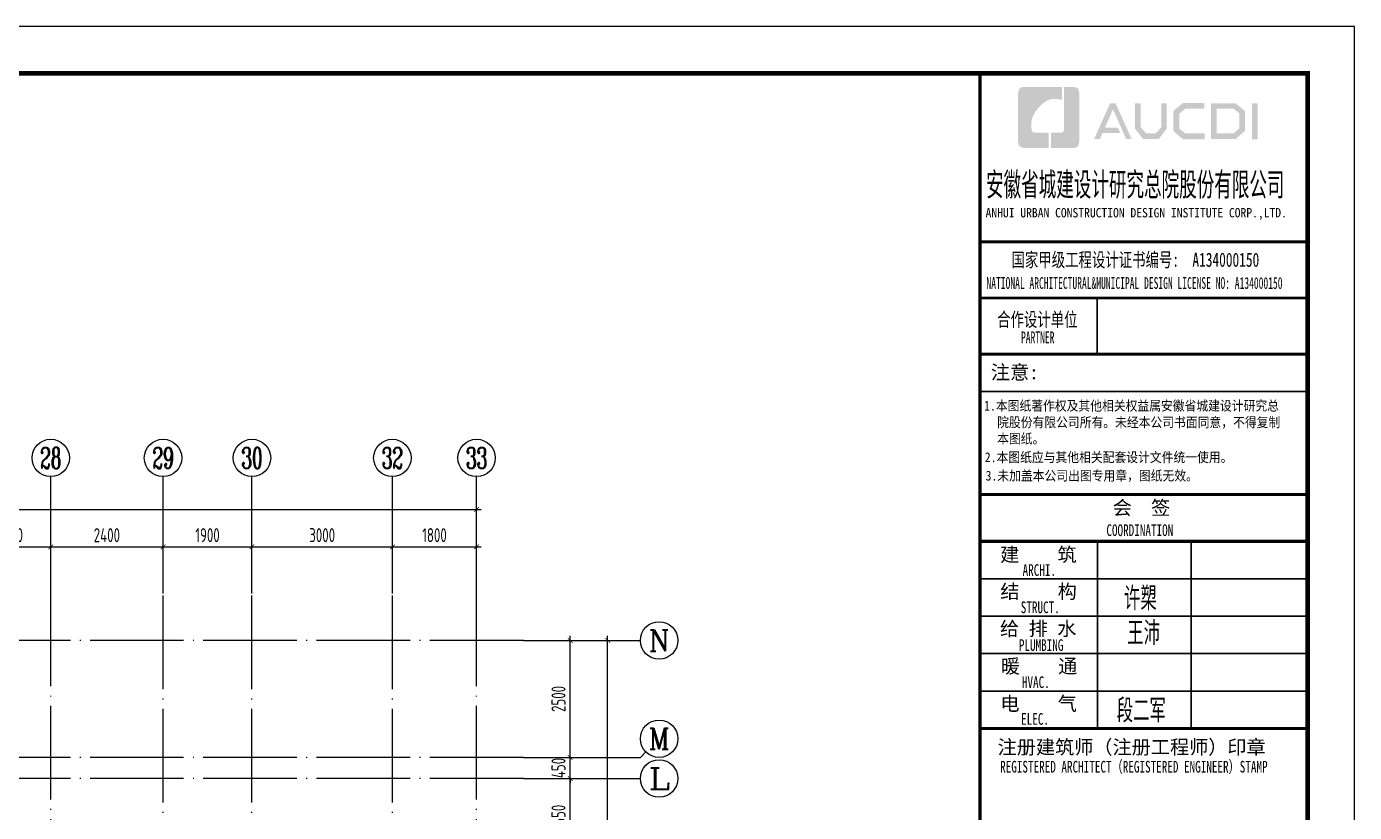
# Model space of a CAD drawing. Extents: x 826826 to 1642106, y -156213 to 399140.
# Drawn here: x 1324944 to 1353319, y 131425 to 148219 of the extents above; entities that cross this region are included whole.
import ezdxf
from ezdxf.enums import TextEntityAlignment as Align

# ---------------------------------------------------------------- set-up
doc = ezdxf.new("R2010")
doc.units = 0
doc.header["$LTSCALE"] = 1000
doc.linetypes.add('DOTE', pattern=[2.42, 2, -0.2, 0.02, -0.2])
doc.layers.get('0').update_dxf_attribs({"linetype": 'CONTINUOUS'})
doc.layers.get('DEFPOINTS').update_dxf_attribs({"linetype": 'CONTINUOUS'})
for name, color, linetype in [('-TK', 7, 'CONTINUOUS'), ('A-AXIS', 1, 'CONTINUOUS'), ('A-DOTE', 10, 'DOTE'), ('AXIS_TEXT', 4, 'CONTINUOUS'), ('PUB_TITLE', 4, 'CONTINUOUS'), ('S-Y一般标注', 3, 'CONTINUOUS'), ('图签文字', 4, 'CONTINUOUS')]:
    doc.layers.add(name, color=color, linetype=linetype)
doc.layers.add('图框', color=9, linetype='CONTINUOUS', lineweight=18)
doc.styles.add('_TCH_AXIS', font='COMPLEX', dxfattribs={"bigfont": 'GBCBIG'})
doc.styles.add('COMPLEX', font='COMPLEX')
doc.styles.add('HT', font='simhei.ttf')
doc.styles.add('TSSD_DIMENSION', font='Tssdeng.shx', dxfattribs={"width": 0.7, "bigfont": 'tssdchn.shx'})
doc.styles.add('建筑图签-1', font='simhei.ttf', dxfattribs={"width": 0.7})
doc.styles.add('建筑图签-2', font='TXT.shx', dxfattribs={"width": 0.5, "bigfont": 'HZTXT.shx'})
doc.dimstyles.new('TSSD_100_100$0', dxfattribs={"dimtxt": 300, "dimasz": 80, "dimexe": 100, "dimexo": 250, "dimgap": 100, "dimtad": 1, "dimdec": 0, "dimzin": 0, "dimdsep": 46, "dimtxsty": 'TSSD_DIMENSION', "dimblk": 'ARCHTICK', "dimcen": 0, "dimdle": 100, "dimclrd": 3, "dimclre": 3, "dimclrt": 7, "dimadec": 0, "dimazin": 0, "dimtfac": 1, "dimtdec": 0, "dimtix": 1, "dimtmove": 2, "dimatfit": 3, "dimldrblk": 'ARCHTICK', "dimfxl": 0, "dimtolj": 1, "dimtzin": 0, "dimarcsym": 0})

# ---------------------------------------------------------------- blocks, each defined once
blk = doc.blocks.new('_ArchTick')
at = {"color": 0, "linetype": 'ByBlock', "const_width": 0.15}
blk.add_lwpolyline([(-0.5, -0.5), (0.5, 0.5)], dxfattribs=at)
blk = doc.blocks.new('*D859')
at = {"layer": 'DEFPOINTS', "color": 0}
for p in [(53100, 20800), (51300, 19800), (53100, 19800)]:
    blk.add_point(p, dxfattribs=at)
at = {"layer": 'S-Y一般标注', "color": 0, "lineweight": -2}
for p, q in [((51200, 20800), (53200, 20800)), ((51300, 20050), (51300, 20900)), ((53100, 20050), (53100, 20900))]:
    blk.add_line(p, q, dxfattribs=at)
at = {"layer": 'S-Y一般标注', "color": 0, "lineweight": -2, "xscale": 100, "yscale": 100, "zscale": 100, "rotation": 180}
blk.add_blockref('_ArchTick', (51300, 20800), dxfattribs=at)
at = {"layer": 'S-Y一般标注', "color": 0, "lineweight": -2, "xscale": 100, "yscale": 100, "zscale": 100}
blk.add_blockref('_ArchTick', (53100, 20800), dxfattribs=at)
at = {"layer": 'S-Y一般标注', "color": 7, "insert": (52200, 21050), "char_height": 300, "attachment_point": 5, "style": 'TSSD_DIMENSION'}
blk.add_mtext('\\A1;1800', dxfattribs=at)
blk = doc.blocks.new('*D860')
at = {"layer": 'DEFPOINTS', "color": 0}
for p in [(51300, 20800), (48300, 19800), (51300, 19800)]:
    blk.add_point(p, dxfattribs=at)
at = {"layer": 'S-Y一般标注', "color": 0, "lineweight": -2}
for p, q in [((48200, 20800), (51400, 20800)), ((48300, 20050), (48300, 20900)), ((51300, 20050), (51300, 20900))]:
    blk.add_line(p, q, dxfattribs=at)
at = {"layer": 'S-Y一般标注', "color": 0, "lineweight": -2, "xscale": 100, "yscale": 100, "zscale": 100, "rotation": 180}
blk.add_blockref('_ArchTick', (48300, 20800), dxfattribs=at)
at = {"layer": 'S-Y一般标注', "color": 0, "lineweight": -2, "xscale": 100, "yscale": 100, "zscale": 100}
blk.add_blockref('_ArchTick', (51300, 20800), dxfattribs=at)
at = {"layer": 'S-Y一般标注', "color": 7, "insert": (49800, 21050), "char_height": 300, "attachment_point": 5, "style": 'TSSD_DIMENSION'}
blk.add_mtext('\\A1;3000', dxfattribs=at)
blk = doc.blocks.new('*D861')
at = {"layer": 'DEFPOINTS', "color": 0}
for p in [(48300, 20800), (46400, 19800), (48300, 19800)]:
    blk.add_point(p, dxfattribs=at)
at = {"layer": 'S-Y一般标注', "color": 0, "lineweight": -2}
for p, q in [((46300, 20800), (48400, 20800)), ((46400, 20050), (46400, 20900)), ((48300, 20050), (48300, 20900))]:
    blk.add_line(p, q, dxfattribs=at)
at = {"layer": 'S-Y一般标注', "color": 0, "lineweight": -2, "xscale": 100, "yscale": 100, "zscale": 100, "rotation": 180}
blk.add_blockref('_ArchTick', (46400, 20800), dxfattribs=at)
at = {"layer": 'S-Y一般标注', "color": 0, "lineweight": -2, "xscale": 100, "yscale": 100, "zscale": 100}
blk.add_blockref('_ArchTick', (48300, 20800), dxfattribs=at)
at = {"layer": 'S-Y一般标注', "color": 7, "insert": (47350, 21050), "char_height": 300, "attachment_point": 5, "style": 'TSSD_DIMENSION'}
blk.add_mtext('\\A1;1900', dxfattribs=at)
blk = doc.blocks.new('*D862')
at = {"layer": 'DEFPOINTS', "color": 0}
for p in [(46400, 20800), (44000, 19800), (46400, 19800)]:
    blk.add_point(p, dxfattribs=at)
at = {"layer": 'S-Y一般标注', "color": 0, "lineweight": -2}
for p, q in [((43900, 20800), (46500, 20800)), ((44000, 20050), (44000, 20900)), ((46400, 20050), (46400, 20900))]:
    blk.add_line(p, q, dxfattribs=at)
at = {"layer": 'S-Y一般标注', "color": 0, "lineweight": -2, "xscale": 100, "yscale": 100, "zscale": 100, "rotation": 180}
blk.add_blockref('_ArchTick', (44000, 20800), dxfattribs=at)
at = {"layer": 'S-Y一般标注', "color": 0, "lineweight": -2, "xscale": 100, "yscale": 100, "zscale": 100}
blk.add_blockref('_ArchTick', (46400, 20800), dxfattribs=at)
at = {"layer": 'S-Y一般标注', "color": 7, "insert": (45200, 21050), "char_height": 300, "attachment_point": 5, "style": 'TSSD_DIMENSION'}
blk.add_mtext('\\A1;2400', dxfattribs=at)
blk = doc.blocks.new('*D863')
at = {"layer": 'DEFPOINTS', "color": 0}
for p in [(44000, 20800), (42300, 19800), (44000, 19800)]:
    blk.add_point(p, dxfattribs=at)
at = {"layer": 'S-Y一般标注', "color": 0, "lineweight": -2}
for p, q in [((42200, 20800), (44100, 20800)), ((42300, 20050), (42300, 20900)), ((44000, 20050), (44000, 20900))]:
    blk.add_line(p, q, dxfattribs=at)
at = {"layer": 'S-Y一般标注', "color": 0, "lineweight": -2, "xscale": 100, "yscale": 100, "zscale": 100, "rotation": 180}
blk.add_blockref('_ArchTick', (42300, 20800), dxfattribs=at)
at = {"layer": 'S-Y一般标注', "color": 0, "lineweight": -2, "xscale": 100, "yscale": 100, "zscale": 100}
blk.add_blockref('_ArchTick', (44000, 20800), dxfattribs=at)
at = {"layer": 'S-Y一般标注', "color": 7, "insert": (43150, 21050), "char_height": 300, "attachment_point": 5, "style": 'TSSD_DIMENSION'}
blk.add_mtext('\\A1;1700', dxfattribs=at)
blk = doc.blocks.new('*D884')
at = {"layer": 'DEFPOINTS', "color": 0}
for p in [(54100, 15850), (55100, 15850), (54100, 14200)]:
    blk.add_point(p, dxfattribs=at)
at = {"layer": 'S-Y一般标注', "color": 0, "lineweight": -2}
for p, q in [((55100, 14100), (55100, 15950)), ((54350, 15850), (55200, 15850)), ((54350, 14200), (55200, 14200))]:
    blk.add_line(p, q, dxfattribs=at)
at = {"layer": 'S-Y一般标注', "color": 0, "lineweight": -2, "xscale": 100, "yscale": 100, "zscale": 100}
for p, rotation in [((55100, 15850), 90), ((55100, 14200), 270)]:
    blk.add_blockref('_ArchTick', p, dxfattribs=dict(at, rotation=rotation))
at = {"layer": 'S-Y一般标注', "color": 7, "insert": (54850, 15025), "char_height": 300, "attachment_point": 5, "rotation": 90, "style": 'TSSD_DIMENSION'}
blk.add_mtext('\\A1;1650', dxfattribs=at)
blk = doc.blocks.new('*D885')
at = {"layer": 'DEFPOINTS', "color": 0}
for p in [(54100, 16300), (55100, 16300), (54100, 15850)]:
    blk.add_point(p, dxfattribs=at)
at = {"layer": 'S-Y一般标注', "color": 0, "lineweight": -2}
for p, q in [((54350, 16300), (55200, 16300)), ((55100, 16300), (55100, 16400)), ((55100, 15850), (55100, 16300)), ((54350, 15850), (55200, 15850)), ((55100, 15850), (55100, 15750))]:
    blk.add_line(p, q, dxfattribs=at)
at = {"layer": 'S-Y一般标注', "color": 0, "lineweight": -2, "xscale": 100, "yscale": 100, "zscale": 100}
for p, rotation in [((55100, 16300), 270), ((55100, 15850), 90)]:
    blk.add_blockref('_ArchTick', p, dxfattribs=dict(at, rotation=rotation))
at = {"layer": 'S-Y一般标注', "color": 7, "insert": (54850, 16075), "char_height": 300, "attachment_point": 5, "rotation": 90, "style": 'TSSD_DIMENSION'}
blk.add_mtext('\\A1;450', dxfattribs=at)
blk = doc.blocks.new('*D886')
at = {"layer": 'DEFPOINTS', "color": 0}
for p in [(54100, 18800), (55100, 18800), (54100, 16300)]:
    blk.add_point(p, dxfattribs=at)
at = {"layer": 'S-Y一般标注', "color": 0, "lineweight": -2}
for p, q in [((54350, 18800), (55200, 18800)), ((55100, 16200), (55100, 18900)), ((54350, 16300), (55200, 16300))]:
    blk.add_line(p, q, dxfattribs=at)
at = {"layer": 'S-Y一般标注', "color": 0, "lineweight": -2, "xscale": 100, "yscale": 100, "zscale": 100}
for p, rotation in [((55100, 18800), 90), ((55100, 16300), 270)]:
    blk.add_blockref('_ArchTick', p, dxfattribs=dict(at, rotation=rotation))
at = {"layer": 'S-Y一般标注', "color": 7, "insert": (54850, 17550), "char_height": 300, "attachment_point": 5, "rotation": 90, "style": 'TSSD_DIMENSION'}
blk.add_mtext('\\A1;2500', dxfattribs=at)
blk = doc.blocks.new('*D887')
at = {"layer": 'DEFPOINTS', "color": 0}
for p in [(54100, 18800), (55900, 18800), (54100, 4300)]:
    blk.add_point(p, dxfattribs=at)
at = {"layer": 'S-Y一般标注', "color": 0, "lineweight": -2}
for p, q in [((54350, 18800), (56000, 18800)), ((55900, 4200), (55900, 18900)), ((54350, 4300), (56000, 4300))]:
    blk.add_line(p, q, dxfattribs=at)
at = {"layer": 'S-Y一般标注', "color": 0, "lineweight": -2, "xscale": 100, "yscale": 100, "zscale": 100}
for p, rotation in [((55900, 18800), 90), ((55900, 4300), 270)]:
    blk.add_blockref('_ArchTick', p, dxfattribs=dict(at, rotation=rotation))
at = {"layer": 'S-Y一般标注', "color": 7, "insert": (55650, 11550), "char_height": 300, "attachment_point": 5, "rotation": 90, "style": 'TSSD_DIMENSION'}
blk.add_mtext('\\A1;14500', dxfattribs=at)
blk = doc.blocks.new('*D911')
at = {"layer": 'DEFPOINTS', "color": 0}
for p in [(53100, 21600), (4300, 19800), (53100, 19800)]:
    blk.add_point(p, dxfattribs=at)
at = {"layer": 'S-Y一般标注', "color": 0, "lineweight": -2}
for p, q in [((4200, 21600), (53200, 21600)), ((4300, 20050), (4300, 21700)), ((53100, 20050), (53100, 21700))]:
    blk.add_line(p, q, dxfattribs=at)
at = {"layer": 'S-Y一般标注', "color": 0, "lineweight": -2, "xscale": 100, "yscale": 100, "zscale": 100, "rotation": 180}
blk.add_blockref('_ArchTick', (4300, 21600), dxfattribs=at)
at = {"layer": 'S-Y一般标注', "color": 0, "lineweight": -2, "xscale": 100, "yscale": 100, "zscale": 100}
blk.add_blockref('_ArchTick', (53100, 21600), dxfattribs=at)
at = {"layer": 'S-Y一般标注', "color": 7, "insert": (28700, 21850), "char_height": 300, "attachment_point": 5, "style": 'TSSD_DIMENSION'}
blk.add_mtext('\\A1;48800', dxfattribs=at)
blk = doc.blocks.new('_AXISO')
blk.add_circle((0, 0), 0.5)
at = {"layer": 'AXIS_TEXT', "style": 'COMPLEX', "width": 1.041667}
blk.add_attdef('A', text='', height=0.56, dxfattribs=at).set_placement((-0.25, -0.28), (0.25, -0.28), align=Align.FIT)
blk = doc.blocks.new('院标1')
h = blk.add_hatch(color=150)
h.dxf.hatch_style = 1
edge = h.paths.add_edge_path()
edge.add_spline(control_points=[(116373, 648379), (116379, 648379), (116382, 648379), (116391, 648379), (116391, 648379), (116391, 648379), (116616, 648379), (116616, 648379), (116616, 648379), (116616, 648379), (116616, 648054), (116616, 648054), (116616, 648054), (116616, 648054), (116108, 648054), (116108, 648054), (116108, 648054), (116028, 648054), (115963, 648111), (115963, 648199), (115963, 648199), (115963, 648199), (115963, 649215), (115963, 649215), (115963, 649215), (115963, 649295), (116018, 649360), (116108, 649360), (116108, 649360), (116108, 649360), (116897, 649360), (116897, 649360), (116897, 649360), (116897, 649360), (116897, 649080), (116897, 649080), (116897, 649080), (116897, 649080), (116566, 649140), (116356, 648859), (116356, 648859), (116245, 648719), (116240, 648545), (116247, 648466), (116247, 648466), (116254, 648386), (116247, 648466), (116247, 648466), (116247, 648466), (116247, 648466), (116258, 648374), (116373, 648379)], knot_values=[0, 0, 0, 0, 0.071429, 0.071429, 0.071429, 0.107143, 0.142857, 0.142857, 0.142857, 0.178571, 0.214286, 0.214286, 0.214286, 0.25, 0.285714, 0.285714, 0.285714, 0.321429, 0.357143, 0.357143, 0.357143, 0.392857, 0.428571, 0.428571, 0.428571, 0.464286, 0.5, 0.5, 0.5, 0.535714, 0.571429, 0.571429, 0.571429, 0.607143, 0.642857, 0.642857, 0.642857, 0.678571, 0.714286, 0.714286, 0.714286, 0.75, 0.785714, 0.785714, 0.785714, 0.821429, 0.857143, 0.857143, 0.857143, 0.928571, 1, 1, 1, 1], degree=3, periodic=0)
h = blk.add_hatch(color=150)
h.dxf.hatch_style = 1
edge = h.paths.add_edge_path()
edge.add_spline(control_points=[(117268, 649215), (117268, 649215), (117268, 648199), (117268, 648199), (117268, 648199), (117268, 648114), (117212, 648054), (117123, 648054), (117123, 648054), (117123, 648054), (116663, 648054), (116663, 648054), (116663, 648054), (116663, 648054), (116663, 648379), (116663, 648379), (116663, 648379), (116663, 648379), (116865, 648379), (116865, 648379), (116865, 648379), (116907, 648379), (116941, 648413), (116941, 648455), (116941, 648455), (116941, 648455), (116941, 649360), (116941, 649360), (116941, 649360), (116941, 649360), (117123, 649360), (117123, 649360), (117123, 649360), (117204, 649360), (117268, 649306), (117268, 649215)], knot_values=[0, 0, 0, 0, 0.1, 0.1, 0.1, 0.15, 0.2, 0.2, 0.2, 0.25, 0.3, 0.3, 0.3, 0.35, 0.4, 0.4, 0.4, 0.45, 0.5, 0.5, 0.5, 0.55, 0.6, 0.6, 0.6, 0.65, 0.7, 0.7, 0.7, 0.75, 0.8, 0.8, 0.8, 0.9, 1, 1, 1, 1], degree=3, periodic=0)
blk = doc.blocks.new('A1')
at = {"layer": 'PUB_TITLE'}
h = blk.add_hatch(color=147, dxfattribs=at)
h.paths.add_polyline_path([(81908, 57758), (82034, 57758), (82034, 56988), (81908, 56988)])
h.paths.add_polyline_path([(81156, 57642), (81156, 57116), (81516, 57116), (81640, 57223), (81640, 57541), (81520, 57642)], flags=16)
h.paths.add_polyline_path([(81038, 57760), (81038, 56998), (81560, 56998), (81759, 57168), (81759, 57596), (81563, 57760)])
h.paths.add_polyline_path([(80895, 57764), (80895, 57648), (80488, 57648), (80355, 57537), (80355, 57218), (80488, 57115), (80897, 57115), (80897, 56993), (80433, 56993), (80231, 57168), (80231, 57596), (80429, 57764)])
h.paths.add_polyline_path([(79412, 57762), (79532, 57762), (79532, 57251), (79646, 57120), (79857, 57120), (79971, 57251), (79971, 57762), (80085, 57762), (80085, 57214), (79921, 56997), (79583, 56997), (79412, 57216)])
h.paths.add_polyline_path([(78880, 57760), (78997, 57760), (79339, 56996), (79223, 56996), (78942, 57630), (78767, 57242), (79038, 57242), (79099, 57127), (78718, 57127), (78659, 56994), (78536, 56994)])
blk.add_lwpolyline([(0, 59400), (0, 0), (84100, 0), (84100, 59400)], close=True)
at = {"const_width": 100}
blk.add_lwpolyline([(2500, 58400), (2500, 1000), (83100, 1000), (83100, 58400)], close=True, dxfattribs=at)
at = {"layer": '图框'}
for p, q in [((76100, 54800), (83100, 54800)), ((76100, 54800), (83100, 54800)), ((76100, 53600), (83100, 53600))]:
    blk.add_line(p, q, dxfattribs=at)
for points, const_width in [([(76100, 1000), (76100, 58400)], 70), ([(76100, 54800), (83100, 54800)], 60), ([(76100, 53600), (83100, 53600)], 60), ([(76100, 53600), (83100, 53600)], 60), ([(78600, 53600), (78600, 52400)], 35), ([(76100, 52400), (83100, 52400)], 60), ([(76100, 52400), (83100, 52400)], 60), ([(76100, 51599), (83100, 51599)], 35), ([(76108, 49400), (83108, 49400)], 60), ([(76108, 48400), (83108, 48400)], 70), ([(76108, 48400), (83108, 48400)], 70), ([(78608, 48400), (78608, 44400)], 35), ([(80608, 48400), (80608, 44400)], 35), ([(76108, 47600), (83108, 47600)], 35), ([(76108, 46800), (83108, 46800)], 35), ([(76108, 46000), (83108, 46000)], 35), ([(76108, 45200), (83108, 45200)], 35), ([(76108, 44400), (83108, 44400)], 70)]:
    blk.add_lwpolyline(points, dxfattribs=dict(at, const_width=const_width))
blk.add_blockref('院标1', (-39049, -591249))
at = {"layer": 'PUB_TITLE', "style": 'HT', "width": 0.88}
for s, p in [('1.本图纸著作权及其他相关权益属安徽省城建设计研究总', (76186, 51193)), ('院股份有限公司所有。未经本公司书面同意，不得复制', (76465, 50839)), ('本图纸。', (76465, 50489)), (' 2.本图纸应与其他相关配套设计文件统一使用。 ', (76075, 50092)), ('3.未加盖本公司出图专用章，图纸无效。', (76218, 49698))]:
    blk.add_text(s, height=210, dxfattribs=at).set_placement(p)
at = {"layer": '图签文字', "color": 7, "style": '建筑图签-1'}
for s, height, width, p in [('安徽省城建设计研究总院股份有限公司', 500, 0.55, (76228, 55777)), ('国家甲级工程设计证书编号:  A134000150', 300, 0.7, (76772, 54267)), ('合作设计单位', 300, 0.7, (76465, 52990))]:
    blk.add_text(s, height=height, dxfattribs=dict(at, width=width)).set_placement(p)
at = {"layer": '图签文字', "linetype": 'Continuous', "style": '建筑图签-1', "width": 0.91}
blk.add_text('ANHUI URBAN CONSTRUCTION DESIGN INSTITUTE CORP.,LTD.', height=200, dxfattribs=at).set_placement((76218, 55322))
at = {"layer": '图签文字', "style": '建筑图签-1'}
for s, width, p in [('NATIONAL ARCHITECTURAL&MUNICIPAL DESIGN LICENSE NO: A134000150', 0.6, (76237, 53795)), ('PARTNER', 0.6, (76975, 52634)), ('COORDINATION', 0.7, (78800, 48513)), ('ARCHI.', 0.7, (77009, 47662)), ('STRUCT.', 0.7, (76970, 46865)), ('PLUMBING', 0.7, (76929, 46058)), ('HVAC.', 0.7, (76994, 45265)), ('ELEC.', 0.7, (76978, 44480)), ('REGISTERED ARCHITECT（REGISTERED ENGINEER）STAMP', 0.7, (76529, 43459))]:
    blk.add_text(s, height=250, dxfattribs=dict(at, width=width)).set_placement(p)
at = {"layer": '图签文字', "color": 7, "style": '建筑图签-1'}
for s, p in [('注意:', (76331, 51863)), ('会  签', (78935, 48968)), ('建    筑', (76530, 47967)), ('结    构', (76534, 47179)), ('给 排 水', (76525, 46385)), ('暖    通', (76543, 45582)), ('电    气', (76533, 44782)), ('注册建筑师（注册工程师）印章', (76475, 43854))]:
    blk.add_text(s, height=300, dxfattribs=at).set_placement(p)
at = {"layer": '图签文字', "color": 1, "style": '建筑图签-2', "width": 0.7}
for s, p in [('许槊', (79175, 46928)), ('王沛', (79246, 46187)), ('段二军', (79021, 44532))]:
    blk.add_text(s, height=500, dxfattribs=at).set_placement(p)
blk = doc.blocks.new('20210801.08533475')
at = {"layer": 'A-AXIS'}
for p, q in [((44000, 19800), (44000, 22300)), ((46400, 19800), (46400, 22300)), ((48300, 19800), (48300, 22300)), ((51300, 19800), (51300, 22300)), ((53100, 19800), (53100, 22300)), ((54100, 18800), (56600, 18800)), ((54100, 16300), (56600, 16300)), ((56717.2, 16417.2), (56600, 16300)), ((54100, 15850), (56600, 15850))]:
    blk.add_line(p, q, dxfattribs=at)
at = {"layer": 'A-DOTE'}
for p, q in [((44000, 3300), (44000, 19800)), ((46400, 10500), (46400, 19800)), ((48300, 10500), (48300, 19800)), ((51300, 10500), (51300, 19800)), ((53100, 3300), (53100, 19800)), ((54100, 18800), (3300, 18800)), ((54100, 16300), (3300, 16300)), ((54100, 15850), (3300, 15850))]:
    blk.add_line(p, q, dxfattribs=at)
at = {"layer": 'A-AXIS'}
ref = blk.add_blockref('_AXISO', (44000, 22700), dxfattribs=dict(at, xscale=800, yscale=800, zscale=800))
ref.add_attrib('A', '28', dxfattribs={"layer": 'AXIS_TEXT', "height": 452.55, "style": '_TCH_AXIS', "width": 0.617647}).set_placement((43773.7, 22473.7), (44226.3, 22473.7), align=Align.FIT)
ref = blk.add_blockref('_AXISO', (46400, 22700), dxfattribs=dict(at, xscale=800, yscale=800, zscale=800))
ref.add_attrib('A', '29', dxfattribs={"layer": 'AXIS_TEXT', "height": 452.55, "style": '_TCH_AXIS', "width": 0.617647}).set_placement((46173.7, 22473.7), (46626.3, 22473.7), align=Align.FIT)
ref = blk.add_blockref('_AXISO', (48300, 22700), dxfattribs=dict(at, xscale=800, yscale=800, zscale=800))
ref.add_attrib('A', '30', dxfattribs={"layer": 'AXIS_TEXT', "height": 452.55, "style": '_TCH_AXIS', "width": 0.636364}).set_placement((48073.7, 22473.7), (48526.3, 22473.7), align=Align.FIT)
ref = blk.add_blockref('_AXISO', (51300, 22700), dxfattribs=dict(at, xscale=800, yscale=800, zscale=800))
ref.add_attrib('A', '32', dxfattribs={"layer": 'AXIS_TEXT', "height": 452.55, "style": '_TCH_AXIS', "width": 0.636364}).set_placement((51073.7, 22473.7), (51526.3, 22473.7), align=Align.FIT)
ref = blk.add_blockref('_AXISO', (53100, 22700), dxfattribs=dict(at, xscale=800, yscale=800, zscale=800))
ref.add_attrib('A', '33', dxfattribs={"layer": 'AXIS_TEXT', "height": 452.55, "style": '_TCH_AXIS', "width": 0.636364}).set_placement((52873.7, 22473.7), (53326.3, 22473.7), align=Align.FIT)
ref = blk.add_blockref('_AXISO', (57000, 18800), dxfattribs=dict(at, xscale=800, yscale=800, zscale=800))
ref.add_attrib('A', 'N', dxfattribs={"layer": 'AXIS_TEXT', "height": 452.5, "style": '_TCH_AXIS', "width": 1.105263}).set_placement((56773.7, 18573.7), (57226.3, 18573.7), align=Align.FIT)
ref = blk.add_blockref('_AXISO', (57000, 16700), dxfattribs=dict(at, xscale=800, yscale=800, zscale=800))
ref.add_attrib('A', 'M', dxfattribs={"layer": 'AXIS_TEXT', "height": 452.5, "style": '_TCH_AXIS'}).set_placement((56773.7, 16473.7), (57226.3, 16473.7), align=Align.FIT)
ref = blk.add_blockref('_AXISO', (57000, 15850), dxfattribs=dict(at, xscale=800, yscale=800, zscale=800))
ref.add_attrib('A', 'L', dxfattribs={"layer": 'AXIS_TEXT', "height": 452.5, "style": '_TCH_AXIS', "width": 1.4}).set_placement((56773.7, 15623.7), (57226.3, 15623.7), align=Align.FIT)
at = {"layer": 'S-Y一般标注'}
for p1, p2, distance, picture, middle in [((4300, 19800), (53100, 19800), 1800, '*D911', (28700, 21850)), ((42300, 19800), (44000, 19800), 1000, '*D863', (43150, 21050)), ((44000, 19800), (46400, 19800), 1000, '*D862', (45200, 21050)), ((46400, 19800), (48300, 19800), 1000, '*D861', (47350, 21050)), ((48300, 19800), (51300, 19800), 1000, '*D860', (49800, 21050)), ((51300, 19800), (53100, 19800), 1000, '*D859', (52200, 21050)), ((54100, 16300), (54100, 18800), -1000, '*D886', (54850, 17550)), ((54100, 4300), (54100, 18800), -1800, '*D887', (55650, 11550)), ((54100, 15850), (54100, 16300), -1000, '*D885', (54850, 16075)), ((54100, 14200), (54100, 15850), -1000, '*D884', (54850, 15025))]:
    dim = blk.add_aligned_dim(p1=p1, p2=p2, distance=distance, dimstyle='TSSD_100_100$0', override={"dimasz": 100, "dimclrd": 0, "dimclre": 0}, dxfattribs=at)
    dim.commit()
    dim.dimension.update_dxf_attribs({"geometry": picture, "text_midpoint": middle})

msp = doc.modelspace()

# ---------------------------------------------------------------- block references
at = {"layer": '-TK'}
msp.add_blockref('A1', (1269218.71, 88818.54), dxfattribs=at)
at = {"layer": 'S-Y一般标注'}
msp.add_blockref('20210801.08533475', (1281461, 116300.39), dxfattribs=at)

doc.saveas('drawing.dxf')
